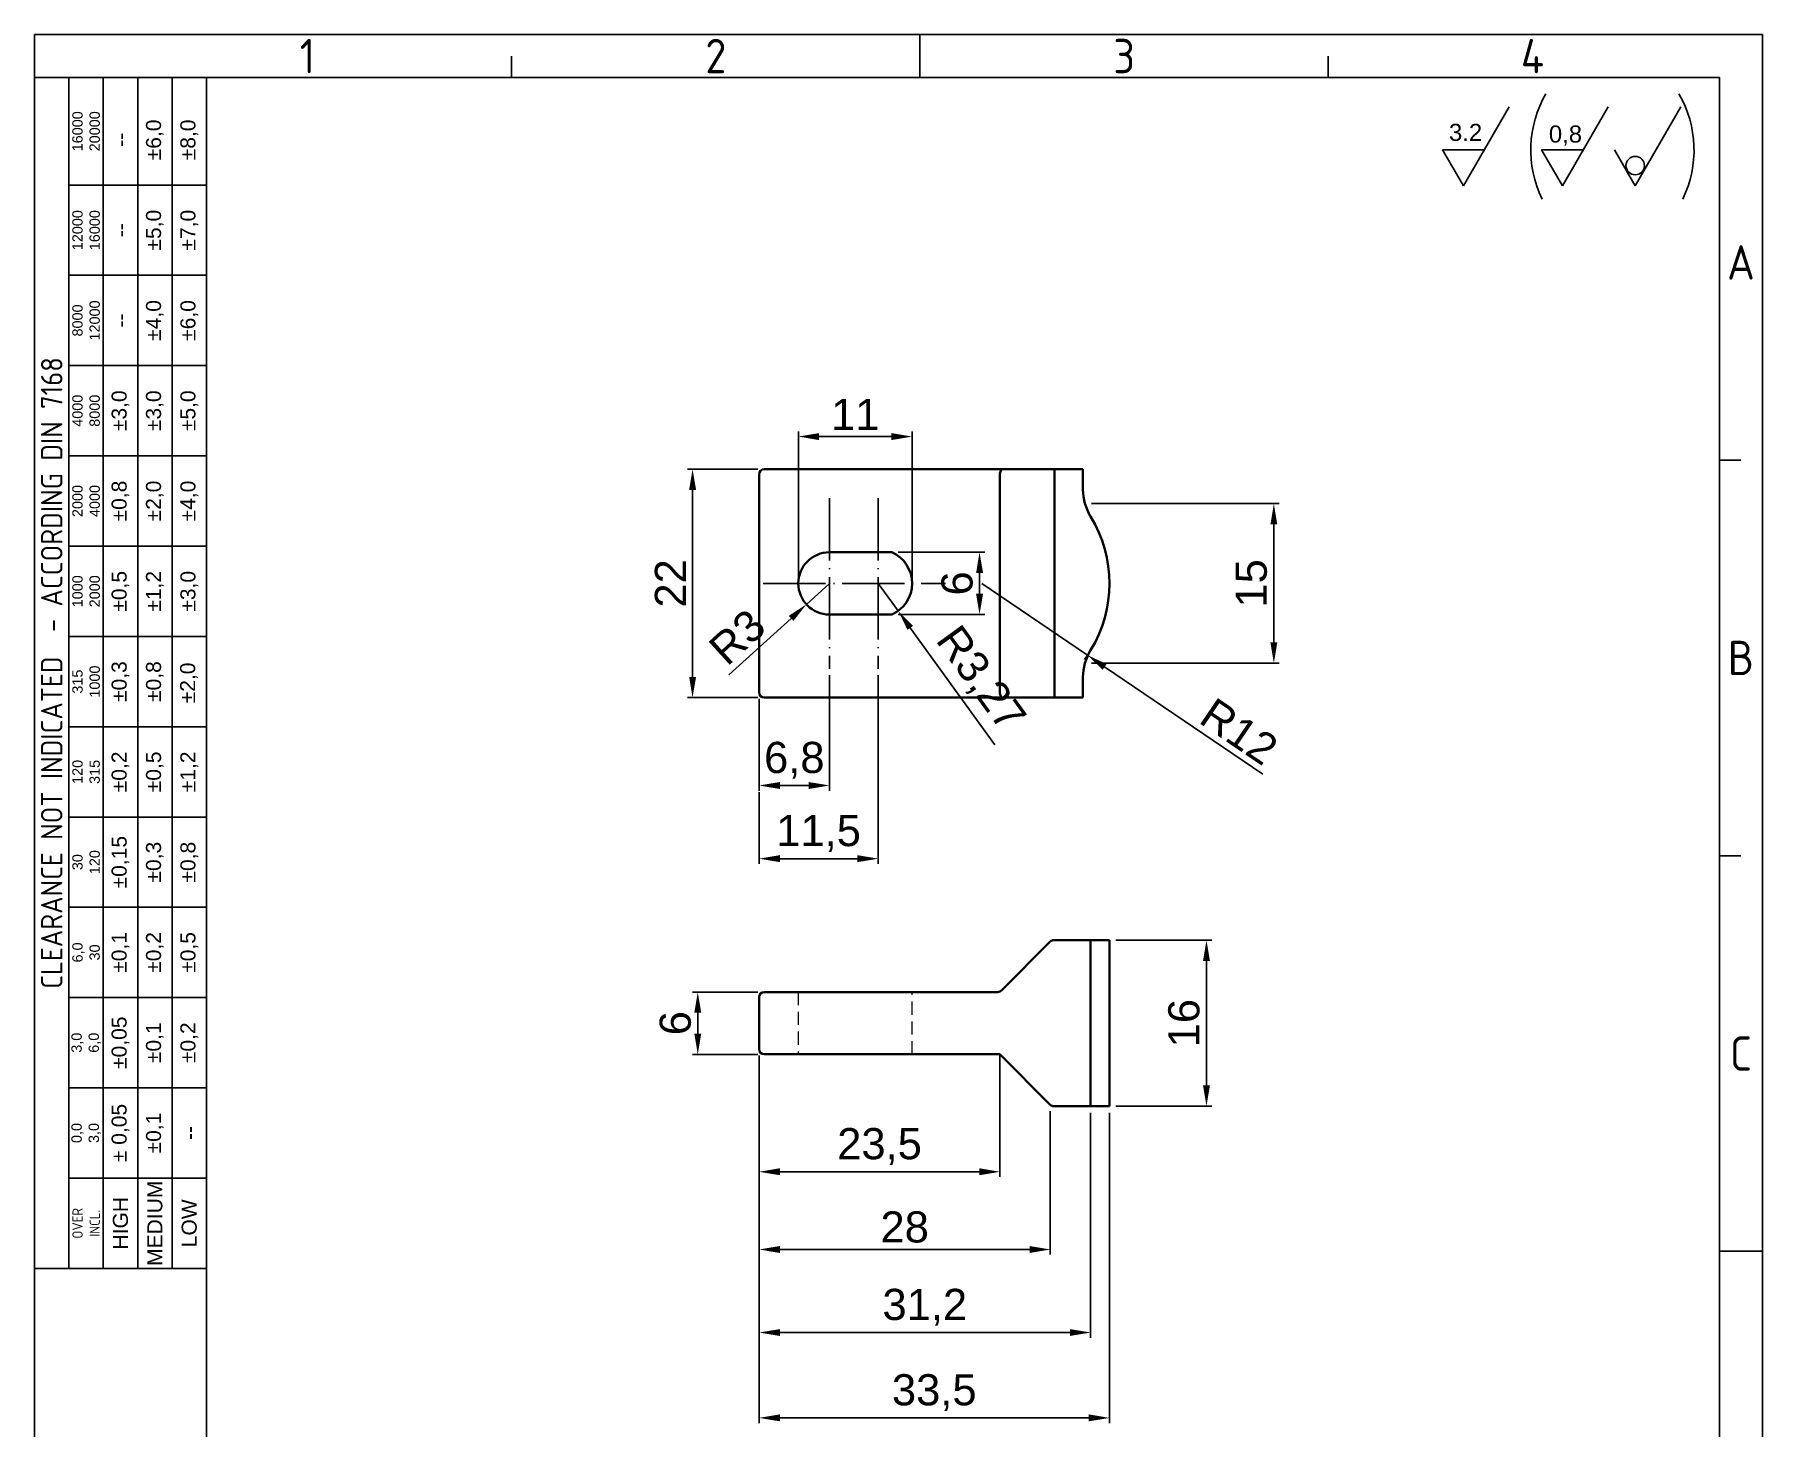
# Model space of a CAD drawing. Header units: millimetres. Extents: x 5003 to 5169, y 1207 to 1440.
# Drawn here: x 5002.6 to 5169, y 1305.5 to 1439.6 of the extents above; entities that cross this region are included whole.
import ezdxf
from ezdxf.enums import TextEntityAlignment as Align

# ---------------------------------------------------------------- set-up
doc = ezdxf.new("R2010")
doc.units = ezdxf.units.MM
doc.linetypes.add('ACAD_ISO04W100', pattern=[30, 24, -3, 0, -3])
doc.linetypes.add('HIDDEN', pattern=[1.905, 1.27, -0.635])
for name, color, linetype, lineweight in [('AM_0', 7, 'Continuous', 40), ('AM_4', 1, 'ACAD_ISO04W100', 25), ('AM_5', 1, 'Continuous', 25)]:
    doc.layers.add(name, color=color, linetype=linetype, lineweight=lineweight)
doc.styles.add('ACISOTS', font='isocp.shx', dxfattribs={"height": 1})
doc.styles.get("Standard").update_dxf_attribs({"font": 'arial.ttf'})
doc.dimstyles.new('ISO-25', dxfattribs={"dimtxt": 3, "dimasz": 2, "dimexe": 0.5, "dimexo": 0.625, "dimtad": 1, "dimtxsty": 'Standard', "dimcen": 2, "dimadec": 0, "dimazin": 0, "dimtfac": 1, "dimtmove": 0, "dimatfit": 3, "dimfxl": 1, "dimarcsym": 0})

# ---------------------------------------------------------------- blocks, each defined once
blk = doc.blocks.new('*D23')
at = {"layer": 'AM_5', "color": 0, "lineweight": -2, "ltscale": 0.25, "transparency": 16777216}
for p, q in [((5106.72, 1352.39), (5115.94, 1352.39)), ((5115.44, 1350.39), (5115.44, 1338.39)), ((5106.72, 1336.39), (5115.94, 1336.39))]:
    blk.add_line(p, q, dxfattribs=at)
at = {"layer": 'AM_5', "color": 0, "ltscale": 0.25, "transparency": 16777216}
for points in [[(5115.11, 1350.39), (5115.77, 1350.39), (5115.44, 1352.39)], [(5115.11, 1338.39), (5115.77, 1338.39), (5115.44, 1336.39)]]:
    blk.add_solid(points, dxfattribs=at)
at = {"layer": 'Defpoints', "color": 0, "ltscale": 0.25, "transparency": 16777216}
for p in [(5106.1, 1352.39), (5106.1, 1336.39), (5115.44, 1336.39)]:
    blk.add_point(p, dxfattribs=at)
at = {"layer": 'AM_5', "color": 0, "ltscale": 0.25, "transparency": 16777216, "insert": (5113.28, 1344.39), "char_height": 3, "attachment_point": 5, "rotation": 90}
blk.add_mtext('16', dxfattribs=at)
blk = doc.blocks.new('*D24')
at = {"layer": 'AM_5', "color": 0, "lineweight": -2, "ltscale": 0.25, "transparency": 16777216}
for p, q in [((5072.22, 1347.39), (5065.94, 1347.39)), ((5066.44, 1345.39), (5066.44, 1343.39)), ((5072.22, 1341.39), (5065.94, 1341.39))]:
    blk.add_line(p, q, dxfattribs=at)
at = {"layer": 'AM_5', "color": 0, "ltscale": 0.25, "transparency": 16777216}
for points in [[(5066.11, 1345.39), (5066.78, 1345.39), (5066.44, 1347.39)], [(5066.11, 1343.39), (5066.78, 1343.39), (5066.44, 1341.39)]]:
    blk.add_solid(points, dxfattribs=at)
at = {"layer": 'Defpoints', "color": 0, "ltscale": 0.25, "transparency": 16777216}
for p in [(5072.85, 1347.39), (5066.44, 1341.39), (5072.85, 1341.39)]:
    blk.add_point(p, dxfattribs=at)
at = {"layer": 'AM_5', "color": 0, "ltscale": 0.25, "transparency": 16777216, "insert": (5064.29, 1344.39), "char_height": 3, "attachment_point": 5, "rotation": 90}
blk.add_mtext('6', dxfattribs=at)
blk = doc.blocks.new('*D26')
at = {"layer": 'AM_5', "color": 0, "lineweight": -2, "ltscale": 0.25, "transparency": 16777216}
for p, q in [((5072.22, 1397.74), (5065.44, 1397.74)), ((5065.94, 1395.74), (5065.94, 1377.74)), ((5072.22, 1375.74), (5065.44, 1375.74))]:
    blk.add_line(p, q, dxfattribs=at)
at = {"layer": 'AM_5', "color": 0, "ltscale": 0.25, "transparency": 16777216}
for points in [[(5065.61, 1395.74), (5066.28, 1395.74), (5065.94, 1397.74)], [(5065.61, 1377.74), (5066.28, 1377.74), (5065.94, 1375.74)]]:
    blk.add_solid(points, dxfattribs=at)
at = {"layer": 'Defpoints', "color": 0, "ltscale": 0.25, "transparency": 16777216}
for p in [(5072.85, 1397.74), (5065.94, 1375.74), (5072.85, 1375.74)]:
    blk.add_point(p, dxfattribs=at)
at = {"layer": 'AM_5', "color": 0, "ltscale": 0.25, "transparency": 16777216, "insert": (5063.81, 1386.74), "char_height": 3, "attachment_point": 5, "rotation": 90}
blk.add_mtext('22', dxfattribs=at)
blk = doc.blocks.new('*D27')
at = {"layer": 'AM_5', "color": 0, "lineweight": -2, "ltscale": 0.25, "transparency": 16777216}
for p, q in [((5079.13, 1377.9), (5079.13, 1366.78)), ((5072.35, 1375.61), (5072.35, 1366.78)), ((5074.35, 1367.28), (5077.13, 1367.28))]:
    blk.add_line(p, q, dxfattribs=at)
at = {"layer": 'AM_5', "color": 0, "ltscale": 0.25, "transparency": 16777216}
for points in [[(5074.35, 1367.61), (5074.35, 1366.94), (5072.35, 1367.28)], [(5077.13, 1367.61), (5077.13, 1366.94), (5079.13, 1367.28)]]:
    blk.add_solid(points, dxfattribs=at)
at = {"layer": 'Defpoints', "color": 0, "ltscale": 0.25, "transparency": 16777216}
for p in [(5079.13, 1378.53), (5072.35, 1376.24), (5079.13, 1367.28)]:
    blk.add_point(p, dxfattribs=at)
at = {"layer": 'AM_5', "color": 0, "ltscale": 0.25, "transparency": 16777216, "insert": (5075.74, 1369.7), "char_height": 3, "attachment_point": 5}
blk.add_mtext('6,8', dxfattribs=at)
blk = doc.blocks.new('*D28')
at = {"layer": 'AM_5', "color": 0, "lineweight": -2, "ltscale": 0.25, "transparency": 16777216}
for p, q in [((5083.82, 1377.9), (5083.82, 1359.73)), ((5072.35, 1366.65), (5072.35, 1359.73)), ((5074.35, 1360.23), (5081.82, 1360.23))]:
    blk.add_line(p, q, dxfattribs=at)
at = {"layer": 'AM_5', "color": 0, "ltscale": 0.25, "transparency": 16777216}
for points in [[(5074.35, 1360.57), (5074.35, 1359.9), (5072.35, 1360.23)], [(5081.82, 1360.57), (5081.82, 1359.9), (5083.82, 1360.23)]]:
    blk.add_solid(points, dxfattribs=at)
at = {"layer": 'Defpoints', "color": 0, "ltscale": 0.25, "transparency": 16777216}
for p in [(5083.82, 1378.53), (5072.35, 1367.28), (5083.82, 1360.23)]:
    blk.add_point(p, dxfattribs=at)
at = {"layer": 'AM_5', "color": 0, "ltscale": 0.25, "transparency": 16777216, "insert": (5078.08, 1362.66), "char_height": 3, "attachment_point": 5}
blk.add_mtext('11,5', dxfattribs=at)
blk = doc.blocks.new('*D29')
at = {"layer": 'AM_5', "color": 0, "lineweight": -2, "ltscale": 0.25, "transparency": 16777216}
for p, q in [((5085.75, 1389.74), (5094.08, 1389.74)), ((5093.58, 1387.74), (5093.58, 1385.74)), ((5085.75, 1383.74), (5094.08, 1383.74))]:
    blk.add_line(p, q, dxfattribs=at)
at = {"layer": 'AM_5', "color": 0, "ltscale": 0.25, "transparency": 16777216}
for points in [[(5093.25, 1387.74), (5093.92, 1387.74), (5093.58, 1389.74)], [(5093.25, 1385.74), (5093.92, 1385.74), (5093.58, 1383.74)]]:
    blk.add_solid(points, dxfattribs=at)
at = {"layer": 'Defpoints', "color": 0, "ltscale": 0.25, "transparency": 16777216}
for p in [(5085.13, 1389.74), (5085.13, 1383.74), (5093.58, 1383.74)]:
    blk.add_point(p, dxfattribs=at)
at = {"layer": 'AM_5', "color": 0, "ltscale": 0.25, "transparency": 16777216, "insert": (5091.43, 1386.74), "char_height": 3, "attachment_point": 5, "rotation": 90}
blk.add_mtext('6', dxfattribs=at)
blk = doc.blocks.new('*D30')
at = {"layer": 'AM_5', "color": 0, "lineweight": -2, "ltscale": 0.25, "transparency": 16777216}
for p, q in [((5076.13, 1387.36), (5076.13, 1401.38)), ((5087.09, 1387.36), (5087.09, 1401.38)), ((5078.13, 1400.88), (5085.09, 1400.88))]:
    blk.add_line(p, q, dxfattribs=at)
at = {"layer": 'AM_5', "color": 0, "ltscale": 0.25, "transparency": 16777216}
for points in [[(5078.13, 1401.21), (5078.13, 1400.54), (5076.13, 1400.88)], [(5085.09, 1401.21), (5085.09, 1400.54), (5087.09, 1400.88)]]:
    blk.add_solid(points, dxfattribs=at)
at = {"layer": 'Defpoints', "color": 0, "ltscale": 0.25, "transparency": 16777216}
for p in [(5087.09, 1400.88), (5076.13, 1386.74), (5087.09, 1386.74)]:
    blk.add_point(p, dxfattribs=at)
at = {"layer": 'AM_5', "color": 0, "ltscale": 0.25, "transparency": 16777216, "insert": (5081.61, 1403.01), "char_height": 3, "attachment_point": 5}
blk.add_mtext('11', dxfattribs=at)
blk = doc.blocks.new('*D31')
at = {"layer": 'AM_5', "color": 0, "lineweight": -2, "ltscale": 0.25, "transparency": 16777216}
for p, q in [((5079.13, 1386.74), (5076.91, 1384.72)), ((5069.45, 1377.92), (5075.43, 1383.37))]:
    blk.add_line(p, q, dxfattribs=at)
at = {"layer": 'AM_5', "color": 0, "ltscale": 0.25, "transparency": 16777216}
blk.add_solid([(5075.21, 1383.62), (5075.66, 1383.13), (5076.91, 1384.72)], dxfattribs=at)
at = {"layer": 'Defpoints', "color": 0, "ltscale": 0.25, "transparency": 16777216}
for p in [(5079.13, 1386.74), (5076.91, 1384.72)]:
    blk.add_point(p, dxfattribs=at)
at = {"layer": 'AM_5', "color": 0, "ltscale": 0.25, "transparency": 16777216, "insert": (5070.25, 1381.57), "char_height": 3, "attachment_point": 5, "rotation": 42.3328}
blk.add_mtext('R3', dxfattribs=at)
blk = doc.blocks.new('*D32')
at = {"layer": 'AM_5', "color": 0, "lineweight": -2, "ltscale": 0.25, "transparency": 16777216}
for p, q in [((5083.82, 1386.74), (5085.74, 1384.09)), ((5095.07, 1371.2), (5086.91, 1382.47))]:
    blk.add_line(p, q, dxfattribs=at)
at = {"layer": 'AM_5', "color": 0, "ltscale": 0.25, "transparency": 16777216}
blk.add_solid([(5087.18, 1382.66), (5086.64, 1382.27), (5085.74, 1384.09)], dxfattribs=at)
at = {"layer": 'Defpoints', "color": 0, "ltscale": 0.25, "transparency": 16777216}
for p in [(5083.82, 1386.74), (5085.74, 1384.09)]:
    blk.add_point(p, dxfattribs=at)
at = {"layer": 'AM_5', "color": 0, "ltscale": 0.25, "transparency": 16777216, "insert": (5093.55, 1377.45), "char_height": 3, "attachment_point": 5, "rotation": 305.9121}
blk.add_mtext('R3,27', dxfattribs=at)
blk = doc.blocks.new('*D33')
at = {"layer": 'AM_5', "color": 0, "lineweight": -2, "ltscale": 0.25, "transparency": 16777216}
for p, q in [((5093.81, 1386.74), (5103.97, 1379.83)), ((5120.86, 1368.36), (5105.63, 1378.71))]:
    blk.add_line(p, q, dxfattribs=at)
blk.add_arc((5093.81, 1386.74), 12.29, 323.4759, 328.4667, dxfattribs=at)
at = {"layer": 'AM_5', "color": 0, "ltscale": 0.25, "transparency": 16777216}
blk.add_solid([(5105.82, 1378.98), (5105.44, 1378.43), (5103.97, 1379.83)], dxfattribs=at)
at = {"layer": 'Defpoints', "color": 0, "ltscale": 0.25, "transparency": 16777216}
for p in [(5093.81, 1386.74), (5103.97, 1379.83)]:
    blk.add_point(p, dxfattribs=at)
at = {"layer": 'AM_5', "color": 0, "ltscale": 0.25, "transparency": 16777216, "insert": (5118.59, 1372.48), "char_height": 3, "attachment_point": 5, "rotation": 325.8066}
blk.add_mtext('R12', dxfattribs=at)
blk = doc.blocks.new('*D34')
at = {"layer": 'AM_5', "color": 0, "lineweight": -2, "ltscale": 0.25, "transparency": 16777216}
for p, q in [((5072.35, 1341.27), (5072.35, 1329.58)), ((5095.55, 1341.27), (5095.55, 1329.58)), ((5074.35, 1330.08), (5093.55, 1330.08))]:
    blk.add_line(p, q, dxfattribs=at)
at = {"layer": 'AM_5', "color": 0, "ltscale": 0.25, "transparency": 16777216}
for points in [[(5074.35, 1330.42), (5074.35, 1329.75), (5072.35, 1330.08)], [(5093.55, 1330.42), (5093.55, 1329.75), (5095.55, 1330.08)]]:
    blk.add_solid(points, dxfattribs=at)
at = {"layer": 'Defpoints', "color": 0, "ltscale": 0.25, "transparency": 16777216}
for p in [(5072.35, 1341.89), (5095.55, 1341.89), (5095.55, 1330.08)]:
    blk.add_point(p, dxfattribs=at)
at = {"layer": 'AM_5', "color": 0, "ltscale": 0.25, "transparency": 16777216, "insert": (5083.95, 1332.51), "char_height": 3, "attachment_point": 5}
blk.add_mtext('23,5', dxfattribs=at)
blk = doc.blocks.new('*D35')
at = {"layer": 'AM_5', "color": 0, "lineweight": -2, "ltscale": 0.25, "transparency": 16777216}
for p, q in [((5100.4, 1335.91), (5100.4, 1322.1)), ((5072.35, 1329.46), (5072.35, 1322.1)), ((5074.35, 1322.6), (5098.4, 1322.6))]:
    blk.add_line(p, q, dxfattribs=at)
at = {"layer": 'AM_5', "color": 0, "ltscale": 0.25, "transparency": 16777216}
for points in [[(5074.35, 1322.93), (5074.35, 1322.26), (5072.35, 1322.6)], [(5098.4, 1322.93), (5098.4, 1322.26), (5100.4, 1322.6)]]:
    blk.add_solid(points, dxfattribs=at)
at = {"layer": 'Defpoints', "color": 0, "ltscale": 0.25, "transparency": 16777216}
for p in [(5100.4, 1336.54), (5072.35, 1330.08), (5100.4, 1322.6)]:
    blk.add_point(p, dxfattribs=at)
at = {"layer": 'AM_5', "color": 0, "ltscale": 0.25, "transparency": 16777216, "insert": (5086.37, 1324.75), "char_height": 3, "attachment_point": 5}
blk.add_mtext('28', dxfattribs=at)
blk = doc.blocks.new('*D36')
at = {"layer": 'AM_5', "color": 0, "lineweight": -2, "ltscale": 0.25, "transparency": 16777216}
for p, q in [((5072.35, 1341.27), (5072.35, 1314.1)), ((5104.28, 1335.77), (5104.28, 1314.1)), ((5074.35, 1314.6), (5102.28, 1314.6))]:
    blk.add_line(p, q, dxfattribs=at)
at = {"layer": 'AM_5', "color": 0, "ltscale": 0.25, "transparency": 16777216}
for points in [[(5074.35, 1314.93), (5074.35, 1314.27), (5072.35, 1314.6)], [(5102.28, 1314.93), (5102.28, 1314.27), (5104.28, 1314.6)]]:
    blk.add_solid(points, dxfattribs=at)
at = {"layer": 'Defpoints', "color": 0, "ltscale": 0.25, "transparency": 16777216}
for p in [(5072.35, 1341.89), (5104.28, 1336.39), (5104.28, 1314.6)]:
    blk.add_point(p, dxfattribs=at)
at = {"layer": 'AM_5', "color": 0, "ltscale": 0.25, "transparency": 16777216, "insert": (5088.31, 1317.03), "char_height": 3, "attachment_point": 5}
blk.add_mtext('31,2', dxfattribs=at)
blk = doc.blocks.new('*D37')
at = {"layer": 'AM_5', "color": 0, "lineweight": -2, "ltscale": 0.25, "transparency": 16777216}
for p, q in [((5106.1, 1335.77), (5106.1, 1305.88)), ((5072.35, 1328.96), (5072.35, 1305.88)), ((5104.1, 1306.38), (5074.35, 1306.38))]:
    blk.add_line(p, q, dxfattribs=at)
at = {"layer": 'AM_5', "color": 0, "ltscale": 0.25, "transparency": 16777216}
for points in [[(5074.35, 1306.72), (5074.35, 1306.05), (5072.35, 1306.38)], [(5104.1, 1306.72), (5104.1, 1306.05), (5106.1, 1306.38)]]:
    blk.add_solid(points, dxfattribs=at)
at = {"layer": 'Defpoints', "color": 0, "ltscale": 0.25, "transparency": 16777216}
for p in [(5106.1, 1336.39), (5072.35, 1329.58), (5072.35, 1306.38)]:
    blk.add_point(p, dxfattribs=at)
at = {"layer": 'AM_5', "color": 0, "ltscale": 0.25, "transparency": 16777216, "insert": (5089.22, 1308.81), "char_height": 3, "attachment_point": 5}
blk.add_mtext('33,5', dxfattribs=at)
blk = doc.blocks.new('*D38')
at = {"layer": 'AM_5', "color": 0, "lineweight": -2, "ltscale": 0.25, "transparency": 16777216}
for p, q in [((5104.36, 1394.42), (5122.43, 1394.42)), ((5121.93, 1392.42), (5121.93, 1381.05)), ((5104.36, 1379.05), (5122.43, 1379.05))]:
    blk.add_line(p, q, dxfattribs=at)
at = {"layer": 'AM_5', "color": 0, "ltscale": 0.25, "transparency": 16777216}
for points in [[(5121.6, 1392.42), (5122.26, 1392.42), (5121.93, 1394.42)], [(5121.6, 1381.05), (5122.26, 1381.05), (5121.93, 1379.05)]]:
    blk.add_solid(points, dxfattribs=at)
at = {"layer": 'Defpoints', "color": 0, "ltscale": 0.25, "transparency": 16777216}
for p in [(5103.73, 1394.42), (5103.73, 1379.05), (5121.93, 1379.05)]:
    blk.add_point(p, dxfattribs=at)
at = {"layer": 'AM_5', "color": 0, "ltscale": 0.25, "transparency": 16777216, "insert": (5119.77, 1386.74), "char_height": 3, "attachment_point": 5, "rotation": 90}
blk.add_mtext('15', dxfattribs=at)

msp = doc.modelspace()

# ---------------------------------------------------------------- linework, layer by layer
at = {"color": 135, "lineweight": 25}
for p, q in [((5002.563, 1206.924), (5002.563, 1439.589)), ((5002.563, 1439.589), (5168.989, 1439.589)), ((5087.846, 1435.449), (5087.846, 1439.589)), ((5168.989, 1439.589), (5168.989, 1206.924)), ((5048.517, 1435.449), (5048.517, 1437.519)), ((5127.176, 1435.449), (5127.176, 1437.519)), ((5005.875, 1320.773), (5005.875, 1435.449)), ((5009.187, 1435.449), (5009.187, 1320.773)), ((5012.499, 1435.449), (5012.499, 1320.773)), ((5015.811, 1320.773), (5015.811, 1435.449)), ((5019.123, 1425.099), (5005.875, 1425.099)), ((5019.123, 1416.405), (5005.875, 1416.405)), ((5019.123, 1407.711), (5005.875, 1407.711)), ((5019.123, 1399.017), (5005.875, 1399.017)), ((5166.919, 1398.603), (5164.849, 1398.603)), ((5019.123, 1390.324), (5005.875, 1390.324)), ((5019.123, 1381.63), (5005.875, 1381.63)), ((5019.123, 1372.936), (5005.875, 1372.936)), ((5019.123, 1364.242), (5005.875, 1364.242)), ((5166.919, 1360.516), (5164.849, 1360.516)), ((5019.123, 1355.548), (5005.875, 1355.548)), ((5019.123, 1346.854), (5005.875, 1346.854)), ((5019.123, 1338.16), (5005.875, 1338.16)), ((5019.123, 1329.466), (5005.875, 1329.466)), ((5164.849, 1322.429), (5168.989, 1322.429))]:
    msp.add_line(p, q, dxfattribs=at)
for p, q in [((5164.849, 1435.449), (5018.295, 1435.449)), ((5019.123, 1435.449), (5019.123, 1211.064)), ((5164.849, 1211.064), (5164.849, 1435.449))]:
    msp.add_line(p, q)
at = {"color": 7, "linetype": 'HIDDEN', "lineweight": 0}
for p, q in [((5076.127, 1347.391), (5076.127, 1341.391)), ((5087.094, 1341.391), (5087.094, 1347.391))]:
    msp.add_line(p, q, dxfattribs=at)
at = {"color": 135, "lineweight": 25}
msp.add_lwpolyline([(5019.123, 1435.449), (5019.123, 1320.773), (5002.563, 1320.773), (5002.563, 1435.449)], close=True, dxfattribs=at)
at = {"layer": 'AM_0'}
for p, q in [((5072.346, 1376.239), (5072.346, 1397.239)), ((5072.846, 1397.739), (5103.546, 1397.739)), ((5095.546, 1376.239), (5095.546, 1397.239)), ((5100.792, 1397.739), (5100.792, 1375.739)), ((5103.546, 1395.782), (5103.546, 1397.739)), ((5085.127, 1389.739), (5079.127, 1389.739)), ((5079.127, 1383.739), (5085.127, 1383.739)), ((5103.546, 1375.739), (5103.546, 1377.695)), ((5103.546, 1375.739), (5072.846, 1375.739)), ((5095.692, 1347.538), (5100.399, 1352.245)), ((5100.753, 1352.391), (5106.099, 1352.391)), ((5104.284, 1336.391), (5104.284, 1352.391)), ((5106.099, 1336.391), (5106.099, 1352.391)), ((5072.346, 1341.891), (5072.346, 1346.891)), ((5072.846, 1347.391), (5095.339, 1347.391)), ((5095.546, 1341.391), (5072.846, 1341.391)), ((5100.399, 1336.538), (5095.546, 1341.391)), ((5106.099, 1336.391), (5100.753, 1336.391))]:
    msp.add_line(p, q, dxfattribs=at)
at = {"layer": 'AM_0', "flags": 128}
for points in [[(5095.546, 1397.239), (5095.55, 1397.336), (5095.565, 1397.43), (5095.587, 1397.516), (5095.618, 1397.592), (5095.655, 1397.654), (5095.698, 1397.701), (5095.744, 1397.729), (5095.792, 1397.739)], [(5095.792, 1375.739), (5095.744, 1375.748), (5095.698, 1375.777), (5095.655, 1375.823), (5095.618, 1375.885), (5095.587, 1375.961), (5095.565, 1376.047), (5095.55, 1376.141), (5095.546, 1376.239)]]:
    msp.add_lwpolyline(points, dxfattribs=at)
at = {"layer": 'AM_0'}
for centre, radius, start, end in [((5072.846, 1397.239), 0.5, 90, 180), ((5108.546, 1395.782), 5, 180, 211.53333), ((5093.807, 1386.739), 12.292, 328.46667, 31.53333), ((5079.127, 1386.739), 3, 90, 270), ((5083.822, 1386.739), 3.272, 293.51719, 66.48281), ((5108.546, 1377.695), 5, 148.46667, 180), ((5072.846, 1376.239), 0.5, 180, 270), ((5100.753, 1351.891), 0.5, 90, 135), ((5072.846, 1346.891), 0.5, 90, 180), ((5095.339, 1347.891), 0.5, 270, 315), ((5072.846, 1341.891), 0.5, 180, 270), ((5100.753, 1336.891), 0.5, 225, 270)]:
    msp.add_arc(centre, radius, start, end, dxfattribs=at)
at = {"layer": 'AM_4', "ltscale": 0.25}
for p, q in [((5079.127, 1394.951), (5079.127, 1378.526)), ((5083.822, 1394.951), (5083.822, 1378.526)), ((5072.752, 1386.739), (5090.314, 1386.739))]:
    msp.add_line(p, q, dxfattribs=at)
at = {"layer": 'AM_5'}
for p, q in [((5144.584, 1432.638), (5140.182, 1425.012)), ((5154.118, 1432.638), (5149.716, 1425.012)), ((5161.129, 1432.638), (5156.726, 1425.012)), ((5138.181, 1428.478), (5142.183, 1428.478)), ((5138.181, 1428.478), (5140.182, 1425.012)), ((5147.715, 1428.478), (5151.717, 1428.478)), ((5147.715, 1428.478), (5149.716, 1425.012)), ((5154.725, 1428.478), (5156.726, 1425.012))]:
    msp.add_line(p, q, dxfattribs=at)
msp.add_circle((5156.734, 1426.976), 0.887, dxfattribs=at)
for centre, start, end in [((5157.45, 1428.471), 149.81687, 205.95777), ((5151.624, 1428.471), 334.04223, 30.18313)]:
    msp.add_arc(centre, 10.777, start, end, dxfattribs=at)

# ---------------------------------------------------------------- texts
at = {"color": 135, "lineweight": 25, "style": 'ACISOTS'}
for s, p in [('1', (5028.852, 1437.519)), ('2', (5068.181, 1437.519)), ('3', (5107.511, 1437.519)), ('4', (5146.84, 1437.519)), ('A', (5166.919, 1417.647)), ('B', (5166.919, 1379.56)), ('C', (5166.919, 1341.472))]:
    msp.add_text(s, height=3.312, dxfattribs=at).set_placement(p, align=Align.MIDDLE)
at = {"color": 135, "lineweight": 25, "attachment_point": 5, "rotation": 90}
for s, insert, char_height, width in [('16000\\P20000', (5007.531, 1430.274), 0.9936, 10.34986), ('±6,0', (5014.155, 1429.446), 1.449, 8.69388), ('±8,0', (5017.467, 1429.446), 1.449, 8.69388), ('--', (5010.843, 1429.446), 1.449, 8.69388), ('12000\\P16000', (5007.531, 1420.752), 0.9936, 8.69388), ('--', (5010.843, 1420.752), 1.449, 8.69388), ('±5,0', (5014.155, 1420.752), 1.449, 8.69388), ('±7,0', (5017.467, 1420.752), 1.449, 8.69388), ('8000\\P12000', (5007.531, 1412.058), 0.9936, 8.69388), ('±4,0', (5014.155, 1412.058), 1.449, 8.69388), ('±6,0', (5017.467, 1412.058), 1.449, 8.69388), ('--', (5010.843, 1412.058), 1.449, 8.69388), ('{\\Fisocp.shx|c0;CLEARANCE NOT INDICATED  - ACCORDING DIN 7168}', (5004.219, 1378.111), 2.06997, 114.6764), ('4000\\P8000', (5007.531, 1403.364), 0.9936, 8.69388), ('±3,0', (5010.843, 1403.364), 1.449, 8.69388), ('±3,0', (5014.155, 1403.364), 1.449, 8.69388), ('±5,0', (5017.467, 1403.364), 1.449, 8.69388), ('±0,8', (5010.843, 1394.671), 1.449, 8.69388), ('±2,0', (5014.155, 1394.671), 1.449, 8.69388), ('±4,0', (5017.467, 1394.671), 1.449, 8.69388), ('2000\\P4000', (5007.531, 1394.671), 0.9936, 8.69388), ('1000\\P2000', (5007.531, 1385.977), 0.9936, 8.69388), ('±0,5', (5010.843, 1385.977), 1.449, 8.69388), ('±1,2', (5014.155, 1385.977), 1.449, 8.69388), ('±3,0', (5017.467, 1385.977), 1.449, 8.69388), ('315\\P1000', (5007.531, 1377.283), 0.9936, 8.69388), ('±0,3', (5010.843, 1377.283), 1.449, 8.69388), ('±0,8', (5014.155, 1377.283), 1.449, 8.69388), ('±2,0', (5017.44, 1377.153), 1.449, 8.69388), ('120\\P315', (5007.531, 1368.589), 0.9936, 8.69388), ('±0,2', (5010.843, 1368.589), 1.449, 8.69388), ('±0,5', (5014.155, 1368.589), 1.449, 8.69388), ('±1,2', (5017.467, 1368.589), 1.449, 8.69388), ('±0,15', (5010.843, 1359.895), 1.449, 8.69388), ('±0,3', (5014.155, 1359.895), 1.449, 8.69388), ('±0,8', (5017.467, 1359.895), 1.449, 8.69388), ('30\\P120', (5007.531, 1359.895), 0.9936, 8.69388), ('±0,1', (5010.843, 1351.201), 1.449, 8.69388), ('±0,2', (5014.155, 1351.201), 1.449, 8.69388), ('±0,5', (5017.467, 1351.201), 1.449, 8.69388), ('6,0\\P30', (5007.531, 1351.201), 0.9936, 8.69388), ('±0,05', (5010.843, 1342.507), 1.449, 8.69388), ('3,0\\P6,0', (5007.531, 1342.507), 0.9936, 8.69388), ('±0,1', (5014.155, 1342.507), 1.449, 8.69388), ('±0,2', (5017.467, 1342.507), 1.449, 8.69388), ('± 0,05', (5010.843, 1333.813), 1.449, 8.69388), ('\\pt4.79529;±0,1', (5014.155, 1333.813), 1.44898, 8.69388), ('0,0\\P3,0', (5007.531, 1333.813), 0.9936, 8.69388), ('--', (5017.467, 1333.813), 1.449, 8.69388), ('MEDIUM', (5014.155, 1325.12), 1.449, 8.69388), ('{\\Fisocp.shx|c0;OVER\\PINCL.}', (5007.531, 1325.12), 0.99359, 8.69388), ('HIGH', (5010.843, 1325.12), 1.449, 8.69388), ('LOW', (5017.467, 1325.12), 1.449, 8.69388)]:
    msp.add_mtext(s, dxfattribs=dict(at, insert=insert, char_height=char_height, width=width))
at = {"layer": 'AM_5', "char_height": 1.6471, "attachment_point": 1}
for s, insert in [('3.2', (5138.799, 1430.995)), ('0,8', (5148.419, 1430.836))]:
    msp.add_mtext_dynamic_manual_height_columns(s, width=18.23779, gutter_width=12.5, heights=[0], dxfattribs=dict(at, insert=insert))

# ---------------------------------------------------------------- dimensions: what is measured, and where the dimension line sits
at = {"layer": 'AM_5', "ltscale": 0.25}
for base, p1, p2, text, picture, middle in [((5087.094, 1400.878), (5076.127, 1386.739), (5087.094, 1386.739), '11', '*D30', (5081.61, 1403.009)), ((5079.127, 1367.276), (5072.346, 1376.239), (5079.127, 1378.526), '6,8', '*D27', (5075.737, 1369.704)), ((5083.822, 1360.232), (5072.346, 1367.276), (5083.822, 1378.526), '11,5', '*D28', (5078.084, 1362.66)), ((5095.546, 1330.083), (5072.346, 1341.891), (5095.546, 1341.891), '23,5', '*D34', (5083.946, 1332.511)), ((5104.284, 1314.599), (5072.346, 1341.891), (5104.284, 1336.391), '31,2', '*D36', (5088.315, 1317.027)), ((5100.399, 1322.596), (5072.346, 1330.083), (5100.399, 1336.538), '28', '*D35', (5086.373, 1324.752)), ((5072.346, 1306.384), (5106.099, 1336.391), (5072.346, 1329.583), '33,5', '*D37', (5089.222, 1308.812))]:
    dim = msp.add_linear_dim(base=base, p1=p1, p2=p2, text=text, dimstyle='ISO-25', dxfattribs=at)
    dim.commit()
    dim.dimension.update_dxf_attribs({"geometry": picture, "text_midpoint": middle})
for base, p1, p2, picture, middle in [((5065.945, 1375.739), (5072.846, 1397.739), (5072.846, 1375.739), '*D26', (5063.814, 1386.739)), ((5093.583, 1383.739), (5085.127, 1389.739), (5085.127, 1383.739), '*D29', (5091.427, 1386.739)), ((5115.44, 1336.391), (5106.099, 1352.391), (5106.099, 1336.391), '*D23', (5113.283, 1344.391)), ((5066.445, 1341.391), (5072.846, 1347.391), (5072.846, 1341.391), '*D24', (5064.288, 1344.391))]:
    dim = msp.add_linear_dim(base=base, p1=p1, p2=p2, angle=90, dimstyle='ISO-25', dxfattribs=at)
    dim.commit()
    dim.dimension.update_dxf_attribs({"geometry": picture, "text_midpoint": middle})
dim = msp.add_linear_dim(base=(5121.929, 1379.054), p1=(5103.734, 1394.423), p2=(5103.734, 1379.054), angle=90, text='15', dimstyle='ISO-25', dxfattribs=at)
dim.commit()
dim.dimension.update_dxf_attribs({"geometry": '*D38', "text_midpoint": (5119.772, 1386.739)})
for center, mpoint, picture, middle in [((5079.127, 1386.739), (5076.91, 1384.718), '*D31', (5070.249, 1381.57)), ((5083.822, 1386.739), (5085.741, 1384.089), '*D32', (5093.547, 1377.449))]:
    dim = msp.add_radius_dim(center=center, mpoint=mpoint, dimstyle='ISO-25', dxfattribs=at)
    dim.commit()
    dim.dimension.update_dxf_attribs({"geometry": picture, "text_midpoint": middle})
dim = msp.add_radius_dim(center=(5093.807, 1386.739), mpoint=(5103.974, 1379.831), text='R12', dimstyle='ISO-25', dxfattribs=at)
dim.commit()
dim.dimension.update_dxf_attribs({"geometry": '*D33', "text_midpoint": (5117.388, 1370.717), "dimtype": 164})

doc.saveas('drawing.dxf')
